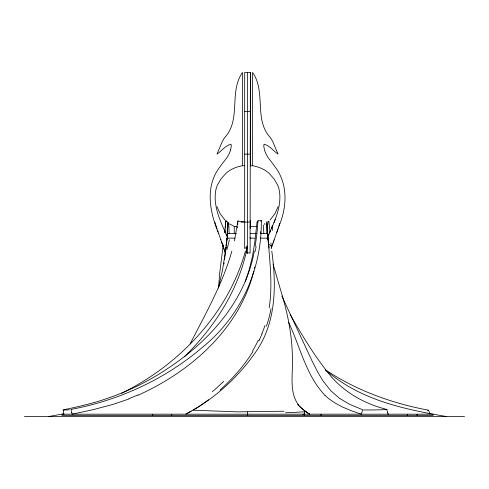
<?xml version="1.0" encoding="UTF-8"?>
<svg xmlns="http://www.w3.org/2000/svg" width="489" height="489" viewBox="0 0 489 489"><rect width="100%" height="100%" fill="white"/><g stroke="black" fill="none" stroke-linecap="round" stroke-linejoin="round"><path stroke-width="0.73" d="M227.605 238.143L227.605 237.465M267.783 235.521C266.853 227.385 268.595 209.738 269.861 231.853M224.665 232.807L225.832 220.582L227.666 222.195L227.428 234.494M227.336 233.656L227.501 224.628M257.996 220.716A25.043 21.461 78.3 0 0 261.315 220.576C261.933 269.622 240.777 316.328 202.525 347.233C165.306 379.171 119.365 400.228 71.284 409.366M246.358 247.391L244.677 248.553L244.689 72.451L250.374 72.451L250.111 253.149A10.024 9.529 0 0 0 246.285 252.892L246.701 245.906M218.516 287.96L219.805 272.257L223.155 245.509M228.198 222.33L227.196 235.814M225.276 228.063L225.777 220.777L226.89 221.761M227.134 238.601L227.22 237.403M225.044 231.101L225.136 229.885M250.185 224.628L250.551 221.016L250.13 228.546M255.203 246.242L256.951 233.528L257.996 220.777L257.043 222.195L254.726 242.703L252.318 256.963L249.139 269.916L245.295 281.591M226.682 240.955L226.902 238.754M227.153 236.872L227.422 224.31M224.775 231.81L224.824 231.321L225.044 231.81M226.859 239.628L226.969 238.601M226.884 239.433L226.633 241.676M237.929 222.905L237.77 224.317M226.578 242.189L226.169 245.771M224.017 264.042L224.151 262.862M225.936 247.819L225.991 247.312M224.567 259.323L225.551 251.053M225.637 250.197L225.967 247.385M226.132 245.973L226.462 243.161M223.063 246.218L223.241 244.83M237.336 227.843L237.428 227.141M225.533 250.949L222.605 269.555L218.504 287.795M220.796 239.616L225.417 253.216L227.306 236.804L226.266 234.518M269.176 307.887C272.605 285.931 270.038 263.657 268.284 241.676M254.323 251.053C245.502 300.643 209.683 340.595 168.858 367.74C143.405 385.014 114.842 397.618 84.982 404.965C78.533 406.591 72.042 408.034 65.532 409.372C64.56 409.531 63.374 409.507 63.649 410.754C63.87 411.775 62.788 414.33 64.163 414.055M234.457 240.869L237.892 221.016L237.947 221.615M246.493 251.053C237.532 291.774 213.779 327.917 184.304 356.836M246.462 251.205L246.291 251.969M254.488 268.155L254.751 266.976M253.498 272.257L253.791 271.083M245.472 251.053C228.204 313.632 179.108 365.13 121.565 393.284M253.192 273.424C238.174 330.197 189.842 371.958 137.959 395.283M230.557 149.952L231.309 146.07L230.973 144.231C225.46 145.429 221.572 151.028 216.994 154.133L222.25 141.712A58.558 58.558 0 0 1 224.732 137.525C241.474 119.597 228.693 91.81 242.501 72.451L242.507 165.618L235.985 167.354L231.444 169.42A30.116 30.116 0 0 0 225.894 173.375L220.991 178.901L217.507 184.921A27.463 27.463 0 0 0 215.783 190.252C213.1 205.111 219.549 219.494 225.49 232.795M231.89 251.053C222.629 283.877 205.606 313.706 190.142 343.865M279.806 223.455L278.351 227.862M278.95 226.083C287.214 206.981 288.107 183.314 274.647 166.327A76.082 76.082 0 0 0 272.232 162.978L268.003 157.513L265.9 153.778A28.356 28.356 0 0 1 264.494 149.952L263.736 146.07L264.072 144.231C269.586 145.429 273.473 151.028 278.052 154.133L272.801 141.712A58.558 58.558 0 0 0 270.313 137.525C253.571 119.597 266.358 91.81 252.55 72.451L252.544 165.618L259.06 167.354L263.608 169.42A30.116 30.116 0 0 1 269.158 173.375L274.06 178.901L277.544 184.921A27.463 27.463 0 0 1 279.268 190.252C282.037 205.777 274.977 220.673 268.779 234.518M278.052 206.7L274.885 213.84L270.081 220.001M265.014 325.429L261.945 333.834M271.163 248.595L272.122 245.765M277.819 229.42L278.479 227.495M272.055 245.973L272.825 243.73M277.984 228.95L276.688 232.685M272.715 244.054L273.51 241.749M277.465 230.441L273.993 240.362M273.363 242.177L274.182 239.824M275.331 219.182L273.974 222.611M272.679 225.722L271.517 228.4M270.325 231.083L270.729 230.185M267.141 238.143L267.44 237.471L267.446 238.143M269.023 233.98L267.746 236.804L268.467 243.852A28.472 28.472 0 0 0 271.273 246.193L271.383 247.954M258.773 340.919L259.249 339.922M261.315 220.582L260.857 221.303M252.99 351.438C244.072 365.906 232.562 378.627 220.062 390.069M208.528 399.782L198.43 406.86L186.841 413.59M191.193 411.225L187.58 413.193M187.336 413.327L186.963 413.523M186.719 413.657L185.851 414.116M129.023 398.945L113.326 404.299L93.118 409.684L72.189 414.183L71.81 412.545M430.033 413.92L428.572 410.21L427.698 410.436M63.723 413.81L48.497 416.549M242.844 165.887L244.396 165.698M283.999 411.225L237.575 411.854L193.008 410.21C217.648 395.778 239.188 375.79 255.478 352.355C276.316 323.021 276.536 285.283 271.774 251.053M304.714 414.183L302.734 414.183M244.677 111.413L250.362 111.413M244.677 154.133L250.362 154.133M244.677 222.073L250.362 222.073M240.955 222.195L244.732 222.195M250.313 222.195L250.692 222.195M257.043 222.195L257.868 222.195M237.22 226.45L234.255 226.45L234.255 233.76M249.94 226.45L256.908 226.45M227.403 233.467L236.578 233.467M250.099 233.467L256.45 233.467M260.325 233.467L267.642 233.467M227.403 238.143L234.842 238.143M249.952 238.143L254.928 238.143M260.209 238.143L267.648 238.143M61.914 414.183L433.181 414.183M61.767 415.338L433.285 415.338M24.45 416.549L464.55 416.549M250.649 165.698L252.202 165.887M446.555 416.549C409.207 410.143 370.558 402.264 338.871 380.253A155.013 155.013 0 0 1 325.252 369.812M428.572 410.21C392.227 403.413 356.75 390.644 325.845 370.1M387.814 414.055L388.327 414.183L387.563 412.545M385.717 409.146C362.856 403.254 341.469 390.723 327.196 371.64C313.168 353.767 301.42 334.256 290.185 314.555M233.883 226.279L229.799 223.968M309.244 413.987L309.568 414.183L305.863 411.799M309.14 413.926L301.78 408.596M305.79 411.72L299.36 406.249M304.39 410.668L304.39 415.338M301.939 408.596C288.107 396.231 293.039 375.754 292.404 359.452C292.416 335.515 287.41 311.89 280.331 289.115L273.064 264.042M324.959 395.283C305.814 375.197 300.185 346.579 288.553 322.202M224.964 220.001L220.16 213.84L217 206.7M298.791 405.619L297.691 404.299M282.605 297.715L312.165 361.163L317.874 372.398L322.984 380.913L330.68 390.625L339.121 398.07L349.519 404.299L362.691 409.739L361.334 414.183L351.261 410.723L342.135 406.86L334.788 402.887L329.128 398.945A168.033 95.465 -48.2 0 1 324.953 395.295M281.829 296.004L282.086 296.572M225.27 232.306L226.486 235.001M227.416 237.061L227.911 238.143M218.73 233.742C209.702 212.397 204.567 185.863 220.398 166.327A76.082 76.082 0 0 1 222.813 162.978L227.049 157.513L229.145 153.778A28.356 28.356 0 0 0 230.557 149.952M218.534 233.174L220.82 239.702M217.471 230.13L218.088 231.902M221.431 241.45L223.332 246.976M216.988 228.724L214.812 222.073M223.534 247.568L224.158 249.408M224.5 250.441L224.824 251.401M225.074 252.171L225.417 253.216M260.435 231.707L260.771 233.528M264.732 223.424L264.879 224.628M268.913 245.973L269.164 248.088M271.273 246.199L270.924 242.844M267.85 235.814L268.216 239.488M268.363 240.955L268.583 243.161M269.879 232.079L269.922 232.501M268.045 238.828L268.314 242.024M268.113 239.628L266.798 221.603M263.815 233.467L263.296 225.019M229.145 233.467L228.748 222.905M266.817 233.467L266.407 222.898M417.105 414.183L417.105 415.338M407.288 414.183L407.288 415.338M321.035 414.183L321.035 415.338M250.374 72.451L250.374 165.954M247.526 411.909L247.526 415.338M247.52 72.451L247.52 253.534M171.706 414.183L171.706 415.338M152.751 414.183L152.751 415.338M250.123 237.397A9.065 8.258 0 0 1 250.362 237.465M262.006 333.877A165.453 128.882 53.6 0 1 259.304 339.965M250.472 220.698A25.617 24.933 -49.1 0 1 250.099 220.796M244.702 221.609A25.617 24.933 -49.1 0 1 237.911 220.955M247.44 246.468A182.892 181.486 29.2 0 1 246.254 251.26M229.396 239.689A182.892 155.478 -78.2 0 1 226.914 249.543M387.698 412.41A17.714 11.29 88.8 0 1 386.64 409.269M387.221 409.562A182.152 27.702 7.5 0 1 363.406 409.971M269.072 221.615A25.556 8.594 80.8 0 1 268.18 221.548M306.071 411.677A182.275 39.921 0.4 0 1 285.497 412.777M272.593 230.466A182.892 3.894 83.8 0 1 272.098 226.004M223.742 381.292A173.87 35.752 -55.6 0 1 212.367 391.695M258.186 340.448A182.318 137.867 60.6 0 1 252.513 351.004M271.016 308.626A149.616 118.919 48.6 0 1 266.401 326.2M71.645 412.857A17.714 6.174 -89 0 1 71.082 409.599M69.426 409.758A182.152 6.412 -11.3 0 1 62.934 409.898M137.855 394.941A168.033 128.106 -32.1 0 1 128.937 398.602M256.12 246.474A178.913 162.311 74.9 0 1 255.221 251.309"/></g></svg>
